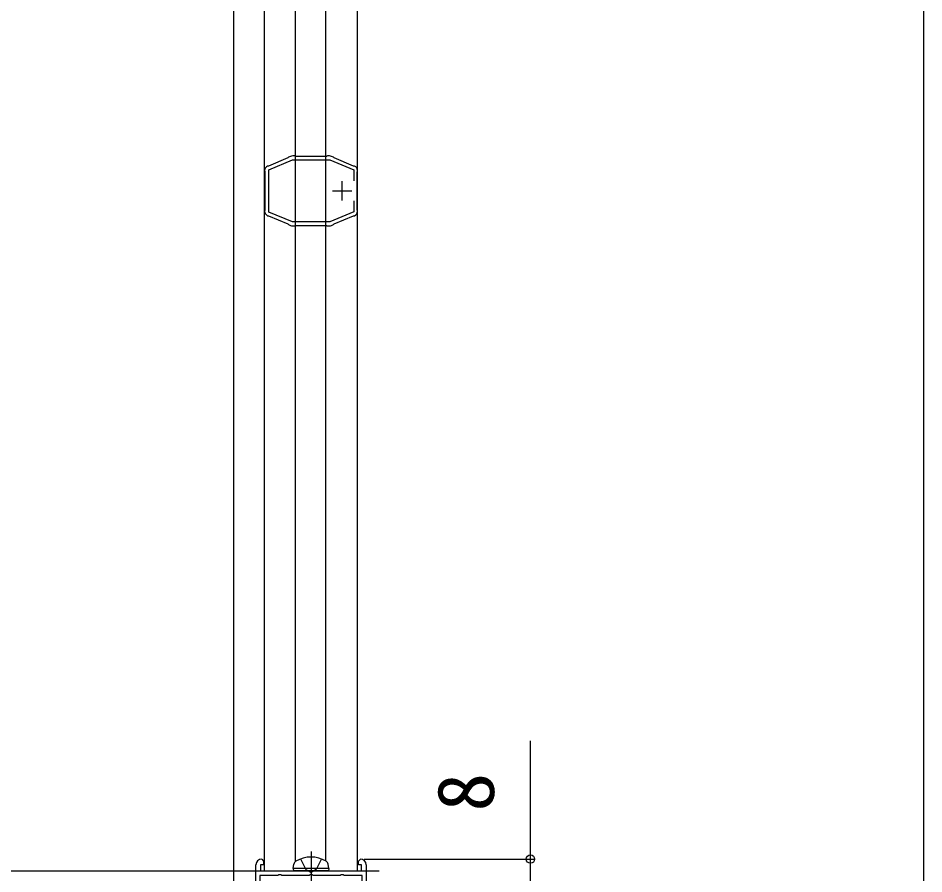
# Model space of a CAD drawing. Units: millimetres, scale not verified. Extents: x -875 to 875, y -1305 to 1298.
# Drawn here: x 641.8 to 875, y 189 to 409.3 of the extents above; entities that cross this region are included whole.
import ezdxf
from ezdxf.enums import TextEntityAlignment as Align

# ---------------------------------------------------------------- set-up
doc = ezdxf.new("R2010")
doc.units = ezdxf.units.MM
doc.header["$LTSCALE"] = 8
for name, color, linetype in [('0-3_YKK_11', 7, 'Continuous'), ('0-4_YKK_11E', 7, 'Continuous'), ('0-5_YKK_12', 2, 'Continuous'), ('0-6_YKK_13', 4, 'Continuous'), ('0-8_YKK_D', 6, 'Continuous'), ('0-9_YKK_ZWAK', 7, 'Continuous')]:
    doc.layers.add(name, color=color, linetype=linetype)
doc.styles.add('ＭＳ ゴシック', font='')
doc.styles.get('ＭＳ ゴシック').set_extended_font_data('MS Gothic')

msp = doc.modelspace()

# ---------------------------------------------------------------- linework, layer by layer
at = {"layer": '0-3_YKK_11'}
for points in [[(731.4, 191.3), (731.4, 184.8), (730.4, 184.8), (730.4, 188.6), (725.72, 188.6), (725.46, 188.75), (724.94, 188.75), (724.68, 188.6), (717.72, 188.6), (717.46, 188.75), (717.2, 188.9), (716.94, 188.75), (716.68, 188.6), (709.72, 188.6), (709.46, 188.75), (708.94, 188.75), (708.68, 188.6), (704, 188.6), (704, 184.8), (703, 184.8), (703, 191.3)], [(704.2, 189.8), (717.2, 189.8), (730.2, 189.8), (730.2, 191.3), (729.4, 191.3), (729.4, 192.3), (729.9, 192.8)], [(704.5, 192.8), (705, 192.3), (705, 191.3), (704.2, 191.3), (704.2, 189.8)]]:
    msp.add_lwpolyline(points, dxfattribs=at)
for centre, start, end in [((704.5, 191.3), 90.00001, 179.99999), ((729.9, 191.3), 0.00001, 89.99999)]:
    msp.add_arc(centre, 1.5, start, end, dxfattribs=at)
at = {"layer": '0-4_YKK_11E'}
for p, q in [((725.207, 362.3), (725.207, 367.3)), ((722.707, 364.8), (727.707, 364.8))]:
    msp.add_line(p, q, dxfattribs=at)
for points in [[(711.907, 373.683), (711.43, 373.483), (711.328, 373.385), (711.225, 373.288), (706.282, 371.209), (706.145, 371.203), (705.989, 371.187)], [(721.924, 373.8), (721.406, 373.8), (721.274, 373.75), (721.142, 373.7), (713.271, 373.7), (713.139, 373.75), (713.006, 373.8), (712.488, 373.8)], [(728.423, 371.188), (728.268, 371.203), (728.131, 371.209), (723.188, 373.288), (723.085, 373.385), (722.982, 373.483), (722.505, 373.683)], [(728.206, 362.21), (728.207, 359.398), (722.024, 356.8), (712.388, 356.8), (706.306, 359.356), (706.306, 370.244), (712.388, 372.8), (722.025, 372.8), (728.206, 370.202), (728.206, 367.39)], [(705.214, 370.02), (705.26, 369.871), (705.306, 369.743)], [(705.306, 369.743), (705.306, 359.857), (705.26, 359.729), (705.214, 359.58)], [(729.199, 359.58), (729.153, 359.729), (729.106, 359.857), (729.106, 369.743), (729.153, 369.871), (729.199, 370.02)], [(705.989, 358.412), (706.145, 358.397), (706.282, 358.391), (711.225, 356.312), (711.328, 356.215), (711.43, 356.117), (711.907, 355.917)], [(722.505, 355.917), (722.982, 356.117), (723.085, 356.215), (723.187, 356.312), (728.131, 358.391), (728.268, 358.397), (728.423, 358.412)], [(712.488, 355.8), (713.006, 355.8), (713.139, 355.85), (713.271, 355.9), (721.142, 355.9), (721.274, 355.85), (721.406, 355.8), (721.924, 355.8)]]:
    msp.add_lwpolyline(points, dxfattribs=at)
for centre, start, end in [((712.488, 372.3), 89.99994, 112.78745), ((721.924, 372.3), 67.21227, 90), ((706.706, 369.87), 118.55562, 174.26075), ((727.706, 369.87), 5.73917, 61.44408), ((706.706, 359.73), 185.73921, 241.44435), ((727.706, 359.73), 298.55653, 354.26086), ((712.488, 357.3), 247.21229, 270.00002), ((721.924, 357.3), 269.99992, 292.78766)]:
    msp.add_arc(centre, 1.5, start, end, dxfattribs=at)
at = {"layer": '0-5_YKK_12'}
for p, q in [((697.2, 626.8), (697.2, 22.8)), ((705.2, 189.8), (705.2, 539.8)), ((729.2, 189.8), (729.2, 539.8)), ((713.165, 192.167), (713.165, 537.433)), ((721.035, 192.3), (721.035, 537.3)), ((-746.88, 189.8), (734.7, 189.8)), ((705.2, 189.8), (729.2, 189.8))]:
    msp.add_line(p, q, dxfattribs=at)
at = {"layer": '0-6_YKK_13'}
for p, q in [((717.2, 194.744), (717.2, 173.671)), ((712.596, 190.389), (712.798, 191.536)), ((721.804, 190.389), (721.602, 191.536)), ((721.804, 190.389), (712.596, 190.389)), ((712.596, 190.389), (712.699, 189.8)), ((721.701, 189.8), (712.699, 189.8)), ((721.804, 190.389), (721.701, 189.8))]:
    msp.add_line(p, q, dxfattribs=at)
for points in [[(714.493, 192.836), (715.852, 190.109), (717.2, 189.393)], [(719.907, 192.836), (718.548, 190.109), (717.2, 189.393)]]:
    msp.add_lwpolyline(points, dxfattribs=at)
for centre, radius, start, end in [((713.841, 191.352), 1.059, 120.63591, 170), ((717.2, 185.68), 7.651, 59.36409, 120.63591), ((720.559, 191.352), 1.059, 10, 59.36409)]:
    msp.add_arc(centre, radius, start, end, dxfattribs=at)
at = {"layer": '0-8_YKK_D'}
for p, q in [((773.7, 192.8), (773.7, 223.218)), ((730.9, 192.8), (774.7, 192.8)), ((773.7, 184.8), (773.7, 192.8))]:
    msp.add_line(p, q, dxfattribs=at)
msp.add_circle((773.7, 192.8), 1.075, dxfattribs=at)
at = {"layer": '0-9_YKK_ZWAK'}
msp.add_lwpolyline([(-875, -1304.7), (875, -1304.7), (875, 1245.3)], dxfattribs=at)

# ---------------------------------------------------------------- texts
at = {"layer": '0-8_YKK_D', "style": 'ＭＳ ゴシック'}
msp.add_text('8', height=14.66, rotation=90, dxfattribs=at).set_placement((768.7, 205.036), align=Align.BOTTOM_LEFT)

doc.saveas('drawing.dxf')
